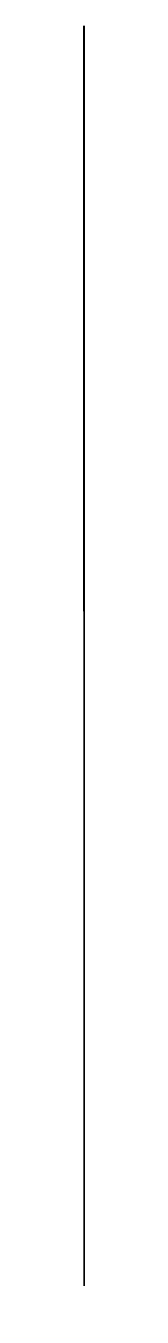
# Model space of a CAD drawing. Header units: millimetres. Extents: x 0 to 0, y -4509 to 0.
import ezdxf

# ---------------------------------------------------------------- set-up
doc = ezdxf.new("R2010")
doc.units = ezdxf.units.MM
doc.layers.get('0').update_dxf_attribs({"linetype": 'CONTINUOUS'})

msp = doc.modelspace()

# ---------------------------------------------------------------- linework, layer by layer
at = {"extrusion": (1, 9.89635e-33, 1.83697e-16)}
for points in [[(0, -10), (-2000, -10, -0.57437), (-4089.1, 3571.3), (0, 10802.6)], [(0, 390), (-2000, 390, -0.57437), (-3740.9, 3374.5), (0, 9990)]]:
    msp.add_lwpolyline(points, format="xyb", dxfattribs=at)

doc.saveas('drawing.dxf')
